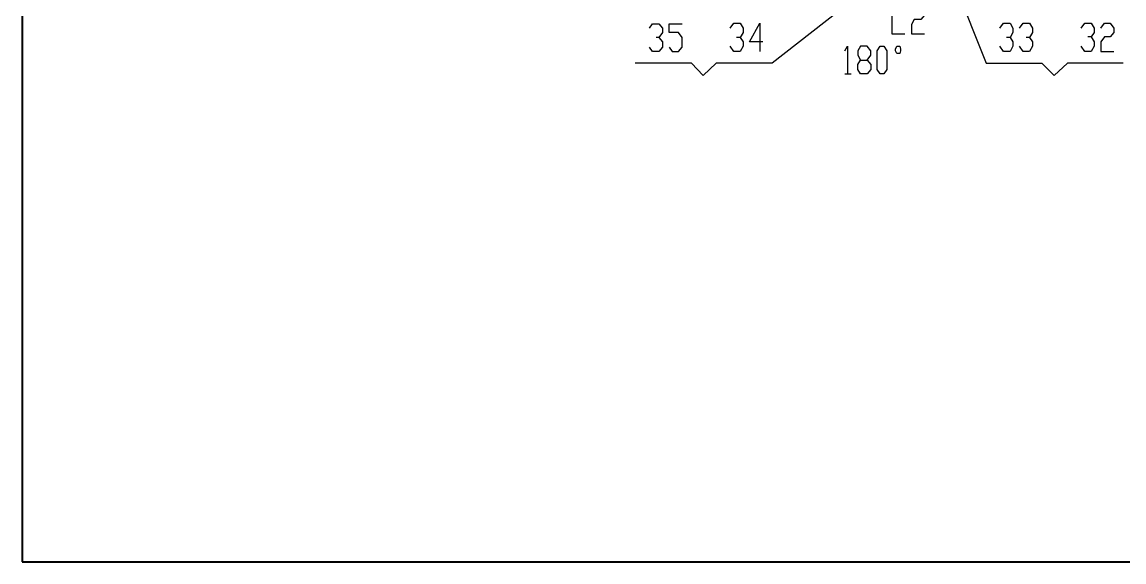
# Model space of a CAD drawing. Header units: millimetres. Extents: x 0 to 822, y 14 to 1153.
# Drawn here: x 43.6 to 317, y 14.7 to 148.7 of the extents above; entities that cross this region are included whole.
import ezdxf

# ---------------------------------------------------------------- set-up
doc = ezdxf.new("R2010")
doc.units = ezdxf.units.MM
doc.layers.add('1', color=7, linetype='Continuous')

msp = doc.modelspace()

# ---------------------------------------------------------------- linework, layer by layer
at = {"layer": '1', "color": 0, "lineweight": 40}
msp.add_lwpolyline([(43.56, 14.721732), (819, 14.721732), (819, 1153.221732), (43.56, 1153.221732), (43.56, 14.721732)], dxfattribs=at)
at = {"layer": '1', "color": 0, "lineweight": 25}
for points in [[(259.38, 197.241732), (282.78, 138.561732), (296.64, 138.561732)], [(249.3, 153.861732), (229.68, 138.561732)], [(259.38, 152.781732), (259.38, 145.761732), (262.62, 145.761732)], [(264.24, 151.701732), (264.96, 152.781732), (266.58, 152.781732), (267.48, 151.701732), (267.48, 150.441732), (266.58, 149.361732), (264.96, 149.361732), (264.24, 148.101732), (264.24, 145.761732), (267.48, 145.761732)], [(199.26, 147.201732), (199.98, 148.281732), (201.6, 148.281732), (202.5, 147.201732), (202.5, 146.121732), (201.6, 144.861732), (200.88, 144.861732)], [(204.12, 142.521732), (204.84, 141.441732), (206.46, 141.441732), (207.36, 142.521732), (207.36, 144.861732), (206.46, 146.121732), (204.12, 146.121732), (204.12, 148.281732), (207.36, 148.281732)], [(219.24, 147.201732), (220.14, 148.461732), (221.76, 148.461732), (222.48, 147.201732), (222.48, 146.121732), (221.76, 144.861732), (220.86, 144.861732)], [(227.34, 143.781732), (224.1, 143.781732), (226.62, 148.461732), (226.62, 141.441732)], [(286.2, 147.201732), (287.1, 148.461732), (288.72, 148.461732), (289.44, 147.201732), (289.44, 146.121732), (288.72, 144.861732), (287.82, 144.861732)], [(291.06, 147.201732), (291.96, 148.461732), (293.58, 148.461732), (294.3, 147.201732), (294.3, 146.121732), (293.58, 144.861732), (292.68, 144.861732)], [(306.36, 147.201732), (307.26, 148.461732), (308.88, 148.461732), (309.6, 147.201732), (309.6, 146.121732), (308.88, 145.041732), (307.98, 145.041732)], [(311.22, 147.201732), (312.12, 148.461732), (313.56, 148.461732), (314.46, 147.201732), (314.46, 146.121732), (313.56, 145.041732), (312.12, 145.041732), (311.22, 143.781732), (311.22, 141.441732), (314.46, 141.441732)], [(308.88, 145.041732), (309.6, 143.781732), (309.6, 142.701732), (308.88, 141.441732), (307.26, 141.441732), (306.36, 142.701732)], [(201.6, 144.861732), (202.5, 143.781732), (202.5, 142.521732), (201.6, 141.441732), (199.98, 141.441732), (199.26, 142.521732)], [(221.76, 144.861732), (222.48, 143.781732), (222.48, 142.701732), (221.76, 141.441732), (220.14, 141.441732), (219.24, 142.701732)], [(247.68, 141.621732), (248.4, 142.701732), (248.4, 135.861732)], [(251.64, 135.861732), (250.92, 136.941732), (250.92, 138.201732), (251.64, 139.281732), (253.26, 139.281732), (254.16, 140.541732), (254.16, 141.621732), (253.26, 142.701732), (251.64, 142.701732), (250.92, 141.621732), (250.92, 140.541732), (251.64, 139.281732)], [(256.5, 135.861732), (255.78, 136.941732), (255.78, 141.621732), (256.5, 142.701732), (257.4, 142.701732), (258.12, 141.621732), (258.12, 136.941732), (257.4, 135.861732), (256.5, 135.861732)], [(261.36, 142.701732), (261.54, 141.981732), (261.54, 141.621732), (261.36, 140.901732), (260.64, 140.901732), (260.28, 141.621732), (260.28, 141.981732), (260.64, 142.701732), (261.36, 142.701732)], [(288.72, 144.861732), (289.44, 143.781732), (289.44, 142.701732), (288.72, 141.441732), (287.1, 141.441732), (286.2, 142.701732)], [(293.58, 144.861732), (294.3, 143.781732), (294.3, 142.701732), (293.58, 141.441732), (291.96, 141.441732), (291.06, 142.701732)], [(209.7, 138.561732), (195.66, 138.561732)], [(209.7, 138.561732), (212.58, 135.501732), (215.82, 138.561732)], [(229.68, 138.561732), (215.82, 138.561732)], [(253.26, 139.281732), (254.16, 138.201732), (254.16, 136.941732), (253.26, 135.861732), (251.64, 135.861732)], [(302.94, 138.561732), (299.7, 135.501732), (296.64, 138.561732)], [(316.8, 138.561732), (302.94, 138.561732)], [(247.68, 135.861732), (249.3, 135.861732)]]:
    msp.add_lwpolyline(points, dxfattribs=at)

doc.saveas('drawing.dxf')
